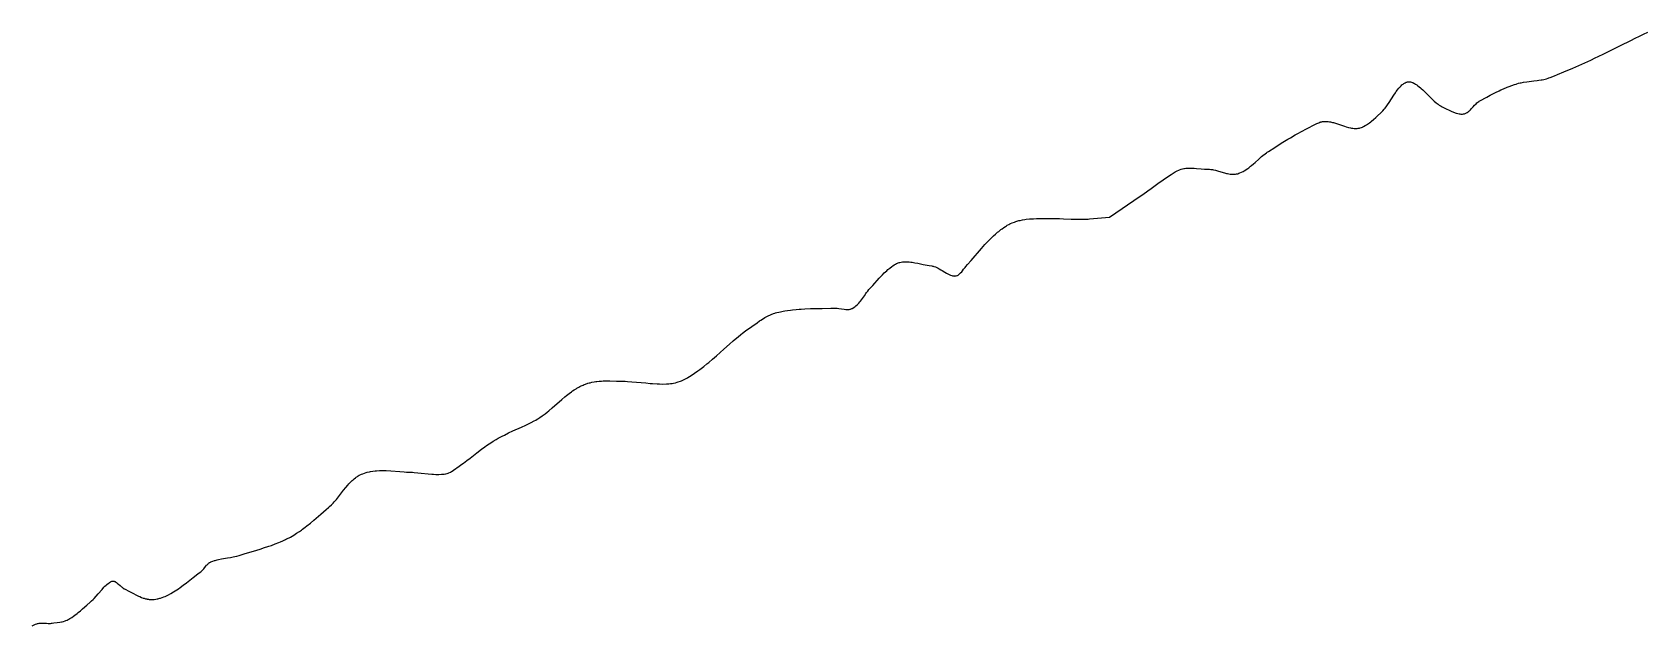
# Model space of a CAD drawing. Header units: millimetres. Extents: x 642261 to 742091, y 6812581 to 6930561.
# Drawn here: x 709766 to 710845, y 6832890 to 6833286 of the extents above; entities that cross this region are included whole.
import ezdxf

# ---------------------------------------------------------------- set-up
doc = ezdxf.new("R2010")
doc.units = ezdxf.units.MM
doc.layers.add('LimiteRegional', color=10, linetype='Continuous')

msp = doc.modelspace()

# ---------------------------------------------------------------- linework, layer by layer
at = {"layer": 'LimiteRegional', "color": 7, "linetype": 'Continuous'}
msp.add_lwpolyline([(709765.8341, 6832889.885), (709768.1771, 6832890.918), (709768.9621, 6832891.1991), (709769.4941, 6832891.3401), (709769.8511, 6832891.416), (709770.5731, 6832891.527), (709771.1211, 6832891.5791), (709772.2271, 6832891.6181), (709773.3451, 6832891.595), (709775.5971, 6832891.469), (709776.7231, 6832891.422), (709777.2831, 6832891.4152), (709778.1191, 6832891.434), (709778.9481, 6832891.5), (709779.3601, 6832891.5541), (709780.4802, 6832891.711), (709782.7281, 6832892.0011), (709784.4081, 6832892.25), (709785.5211, 6832892.457), (709786.0731, 6832892.5781), (709786.8961, 6832892.785), (709787.9811, 6832893.1181), (709788.5171, 6832893.313), (709789.3131, 6832893.6471), (709790.0971, 6832894.033), (709790.4851, 6832894.2491), (709791.1371, 6832894.6341), (709792.4061, 6832895.433), (709793.6331, 6832896.2671), (709794.4301, 6832896.84), (709795.9791, 6832898.0221), (709796.7341, 6832898.628), (709798.2111, 6832899.865), (709799.6561, 6832901.127), (709802.4881, 6832903.683), (709804.6071, 6832905.5921), (709805.6781, 6832906.5311), (709806.7071, 6832907.4761), (709807.3831, 6832908.151), (709808.716, 6832909.582), (709810.0311, 6832911.082), (709812.6411, 6832914.107), (709813.9541, 6832915.5391), (709814.6171, 6832916.2151), (709815.5081, 6832917.061), (709815.9591, 6832917.456), (709816.6401, 6832918.011), (709817.3301, 6832918.513), (709817.6791, 6832918.743), (709818.3841, 6832919.1571), (709818.7411, 6832919.339), (709819.2821, 6832919.5801), (709819.4721, 6832919.6471), (709819.8561, 6832919.7191), (709820.2451, 6832919.718), (709820.5061, 6832919.6781), (709820.6811, 6832919.636), (709821.0331, 6832919.5171), (709821.4341, 6832919.331), (709821.7031, 6832919.179), (709822.2461, 6832918.82), (709823.0711, 6832918.1681), (709823.6291, 6832917.681), (709824.7591, 6832916.651), (709825.6191, 6832915.89), (709826.0521, 6832915.5321), (709826.7061, 6832915.041), (709827.3641, 6832914.625), (709827.6941, 6832914.452), (709828.5251, 6832914.043), (709830.1991, 6832913.1799), (709833.5821, 6832911.382), (709835.2851, 6832910.505), (709836.9911, 6832909.6821), (709837.8431, 6832909.301), (709839.1211, 6832908.7761), (709840.2551, 6832908.365), (709840.8201, 6832908.1831), (709841.6671, 6832907.941), (709842.5112, 6832907.7401), (709842.9321, 6832907.657), (709843.7711, 6832907.5251), (709844.1891, 6832907.478), (709844.8151, 6832907.431), (709845.2441, 6832907.4151), (709846.1011, 6832907.414), (709846.9561, 6832907.453), (709847.5261, 6832907.5), (709848.6621, 6832907.6451), (709849.5121, 6832907.796), (709850.0771, 6832907.916), (709851.2071, 6832908.2001), (709851.7701, 6832908.3639), (709852.8951, 6832908.7341), (709854.0171, 6832909.156), (709854.7631, 6832909.465), (709856.2531, 6832910.1451), (709857.0881, 6832910.562), (709858.7551, 6832911.463), (709860.4171, 6832912.446), (709861.5211, 6832913.141), (709863.7231, 6832914.6141), (709864.8201, 6832915.385), (709867.0091, 6832916.9821), (709869.1892, 6832918.631), (709873.5271, 6832921.9841), (709876.7621, 6832924.45), (709878.3741, 6832925.638), (709878.9731, 6832926.1131), (709879.3471, 6832926.454), (709880.0471, 6832927.178), (709880.6981, 6832927.942), (709881.9321, 6832929.502), (709882.5551, 6832930.254), (709882.8771, 6832930.6131), (709883.5541, 6832931.2842), (709883.9141, 6832931.591), (709884.4881, 6832932.008), (709885.1101, 6832932.363), (709885.4411, 6832932.515), (709886.8321, 6832933.053), (709887.7721, 6832933.3681), (709888.4031, 6832933.5601), (709889.6761, 6832933.9071), (709890.6391, 6832934.139), (709892.5821, 6832934.543), (709893.8851, 6832934.7811), (709896.5041, 6832935.2181), (709898.4671, 6832935.543), (709900.4221, 6832935.8991), (709901.3941, 6832936.096), (709902.8421, 6832936.427), (709904.2741, 6832936.811), (709904.9841, 6832937.025), (709908.4821, 6832938.104), (709915.5041, 6832940.1941), (709919.0101, 6832941.259), (709920.7571, 6832941.8081), (709924.2371, 6832942.9541), (709925.9681, 6832943.559), (709928.5471, 6832944.515), (709930.8221, 6832945.4211), (709931.9521, 6832945.8959), (709933.6382, 6832946.6409), (709935.3101, 6832947.4251), (709936.1411, 6832947.8341), (709937.7921, 6832948.685), (709938.6121, 6832949.128), (709939.8341, 6832949.8172), (709940.8421, 6832950.411), (709942.8171, 6832951.6461), (709944.7421, 6832952.9339), (709946.0001, 6832953.821), (709946.8281, 6832954.423), (709948.4631, 6832955.6511), (709949.6721, 6832956.59), (709952.0511, 6832958.51), (709954.3911, 6832960.4711), (709959.0081, 6832964.4561), (709962.4681, 6832967.442), (709964.2131, 6832968.9151), (709964.8321, 6832969.4481), (709966.0311, 6832970.566), (709967.1841, 6832971.745), (709967.9301, 6832972.561), (709969.3781, 6832974.2481), (709970.0861, 6832975.1141), (709971.4771, 6832976.8761), (709974.2321, 6832980.436), (709975.6311, 6832982.186), (709977.0691, 6832983.885), (709977.8071, 6832984.7071), (709978.9471, 6832985.9001), (709979.9971, 6832986.9101), (709980.5371, 6832987.3959), (709981.3671, 6832988.097), (709982.2241, 6832988.7631), (709982.6631, 6832989.081), (709983.5641, 6832989.689), (709984.0261, 6832989.977), (709984.7351, 6832990.388), (709985.7111, 6832990.896), (709986.2131, 6832991.131), (709986.9841, 6832991.461), (709988.1831, 6832991.898), (709989.3041, 6832992.2431), (709990.0511, 6832992.4472), (709991.5471, 6832992.796), (709992.2961, 6832992.943), (709993.7931, 6832993.1861), (709995.2921, 6832993.364), (709996.2911, 6832993.4512), (709998.2901, 6832993.5541), (709999.7901, 6832993.578), (710000.7911, 6832993.571), (710002.7921, 6832993.511), (710005.7951, 6832993.334), (710011.8001, 6832992.837), (710014.8021, 6832992.614), (710016.3021, 6832992.53), (710018.5511, 6832992.455), (710020.3121, 6832992.392), (710021.4871, 6832992.319), (710023.8371, 6832992.1141), (710026.1861, 6832991.861), (710030.8851, 6832991.3341), (710033.2331, 6832991.126), (710034.4071, 6832991.0499), (710035.9721, 6832990.987), (710036.7551, 6832990.974), (710037.9281, 6832990.983), (710039.6881, 6832991.065), (710040.8611, 6832991.171), (710041.4471, 6832991.2421), (710042.3261, 6832991.3711), (710042.7171, 6832991.443), (710043.4821, 6832991.635), (710044.2251, 6832991.8852), (710044.7091, 6832992.08), (710045.6561, 6832992.5321), (710046.3481, 6832992.916), (710046.8021, 6832993.1911), (710047.6971, 6832993.775), (710051.6291, 6832996.5979), (710053.3411, 6832997.7921), (710054.4681, 6832998.6031), (710056.6971, 6833000.254), (710058.8991, 6833001.9331), (710063.2661, 6833005.317), (710066.5521, 6833007.824), (710068.7671, 6833009.455), (710069.8872, 6833010.2531), (710071.5851, 6833011.424), (710073.3081, 6833012.5581), (710074.1811, 6833013.109), (710076.2031, 6833014.323), (710077.5721, 6833015.0991), (710078.4931, 6833015.603), (710080.3521, 6833016.582), (710081.7591, 6833017.295), (710084.6021, 6833018.676), (710087.4691, 6833020.0141), (710093.2241, 6833022.641), (710096.0842, 6833023.971), (710097.5041, 6833024.649), (710099.6171, 6833025.6891), (710101.7031, 6833026.7651), (710102.7351, 6833027.3191), (710103.6451, 6833027.8311), (710104.2431, 6833028.1851), (710105.423, 6833028.9231), (710107.1541, 6833030.0952), (710108.2841, 6833030.9151), (710109.0281, 6833031.478), (710110.4981, 6833032.636), (710111.5861, 6833033.529), (710113.7341, 6833035.363), (710120.1141, 6833041.015), (710122.2751, 6833042.8581), (710123.3711, 6833043.756), (710125.0411, 6833045.066), (710126.5571, 6833046.1841), (710127.3281, 6833046.724), (710128.5012, 6833047.508), (710129.6981, 6833048.256), (710130.305, 6833048.616), (710131.5401, 6833049.306), (710132.1681, 6833049.6351), (710133.1241, 6833050.107), (710134.425, 6833050.6941), (710135.0881, 6833050.9691), (710136.0991, 6833051.357), (710137.6531, 6833051.8801), (710138.4871, 6833052.124), (710139.0441, 6833052.273), (710140.1561, 6833052.5391), (710141.8261, 6833052.863), (710142.9381, 6833053.0341), (710143.6801, 6833053.129), (710145.165, 6833053.2801), (710146.8341, 6833053.3922), (710147.9471, 6833053.437), (710150.1741, 6833053.4721), (710152.4011, 6833053.451), (710156.854, 6833053.3321), (710160.1941, 6833053.268), (710162.4961, 6833053.219), (710164.0301, 6833053.1511), (710167.0991, 6833052.9521), (710170.1681, 6833052.6881), (710176.3061, 6833052.0871), (710179.3751, 6833051.8071), (710180.9091, 6833051.6841), (710183.9781, 6833051.4921), (710185.5131, 6833051.43), (710187.8141, 6833051.3891), (710190.1161, 6833051.422), (710191.2671, 6833051.47), (710191.8301, 6833051.506), (710192.9511, 6833051.6179), (710194.0631, 6833051.7811), (710194.8011, 6833051.918), (710196.2641, 6833052.257), (710197.3511, 6833052.5651), (710198.0711, 6833052.795), (710199.4971, 6833053.3111), (710200.2041, 6833053.596), (710201.6041, 6833054.2191), (710202.9851, 6833054.906), (710203.8951, 6833055.3981), (710204.4971, 6833055.74), (710205.6891, 6833056.457), (710206.8001, 6833057.16), (710208.9751, 6833058.604), (710211.0941, 6833060.0941), (710212.4781, 6833061.11), (710213.3891, 6833061.796), (710215.1851, 6833063.189), (710217.168, 6833064.785), (710218.4721, 6833065.863), (710221.0401, 6833068.048), (710223.5701, 6833070.261), (710228.5681, 6833074.7231), (710232.3151, 6833078.056), (710234.8401, 6833080.2491), (710236.1151, 6833081.333), (710238.0481, 6833082.938), (710240.0121, 6833084.515), (710241.0071, 6833085.291), (710243.0261, 6833086.8151), (710244.053, 6833087.561), (710245.6151, 6833088.6611), (710247.3391, 6833089.8711), (710250.7731, 6833092.3191), (710252.5041, 6833093.5171), (710253.3771, 6833094.1011), (710255.1461, 6833095.225), (710256.0432, 6833095.7591), (710257.4111, 6833096.5201), (710258.6511, 6833097.1491), (710259.2801, 6833097.4451), (710260.2371, 6833097.863), (710261.7041, 6833098.427), (710262.7051, 6833098.7581), (710263.2131, 6833098.909), (710263.9841, 6833099.116), (710265.4241, 6833099.4611), (710266.3841, 6833099.6731), (710268.3051, 6833100.057), (710269.2661, 6833100.23), (710271.1891, 6833100.539), (710273.1131, 6833100.8041), (710274.3961, 6833100.958), (710276.9631, 6833101.2161), (710278.8901, 6833101.371), (710280.1751, 6833101.457), (710282.7451, 6833101.597), (710286.6011, 6833101.7391), (710289.1731, 6833101.802), (710294.3171, 6833101.8961), (710300.1041, 6833102.0269), (710302.9971, 6833102.134), (710303.8501, 6833102.1331), (710304.4211, 6833102.0941), (710305.5651, 6833101.948), (710309.0051, 6833101.3191), (710310.1481, 6833101.179), (710310.7191, 6833101.144), (710311.4771, 6833101.145), (710311.8561, 6833101.169), (710312.4221, 6833101.2391), (710312.9861, 6833101.355), (710313.2681, 6833101.4312), (710313.8291, 6833101.6231), (710314.1091, 6833101.741), (710314.5281, 6833101.945), (710314.9411, 6833102.173), (710315.7281, 6833102.657), (710316.4661, 6833103.1781), (710316.9331, 6833103.5431), (710317.812, 6833104.3131), (710318.4291, 6833104.921), (710318.8221, 6833105.34), (710319.5711, 6833106.205), (710319.9291, 6833106.649), (710320.6191, 6833107.5571), (710321.2831, 6833108.4831), (710322.5691, 6833110.364), (710323.5391, 6833111.7702), (710324.0371, 6833112.4621), (710324.8131, 6833113.479), (710325.6361, 6833114.461), (710326.0701, 6833114.935), (710328.2601, 6833117.314), (710332.5542, 6833122.095), (710334.0171, 6833123.664), (710334.7621, 6833124.4401), (710335.9041, 6833125.588), (710337.4811, 6833127.087), (710338.2961, 6833127.82), (710339.5591, 6833128.8961), (710340.8751, 6833129.94), (710341.5551, 6833130.4501), (710342.3881, 6833131.013), (710342.9561, 6833131.344), (710343.3401, 6833131.547), (710344.1191, 6833131.909), (710344.7141, 6833132.144), (710345.1151, 6833132.2841), (710345.9281, 6833132.525), (710346.3391, 6833132.6281), (710347.1721, 6833132.798), (710348.0151, 6833132.9231), (710348.5841, 6833132.984), (710349.7341, 6833133.053), (710351.0451, 6833133.0551), (710351.9291, 6833133.0171), (710352.5221, 6833132.9749), (710353.7151, 6833132.857), (710354.6141, 6833132.7411), (710356.4221, 6833132.453), (710358.2351, 6833132.1081), (710361.8451, 6833131.339), (710364.5071, 6833130.7841), (710365.8151, 6833130.54), (710367.7371, 6833130.245), (710368.1951, 6833130.172), (710368.5011, 6833130.108), (710369.1171, 6833129.945), (710370.0471, 6833129.622), (710370.6701, 6833129.361), (710371.0871, 6833129.17), (710371.9221, 6833128.751), (710372.5491, 6833128.41), (710373.8041, 6833127.6791), (710374.6401, 6833127.1711), (710376.3011, 6833126.1491), (710377.5351, 6833125.42), (710378.7521, 6833124.7641), (710379.3531, 6833124.474), (710380.2451, 6833124.099), (710381.0251, 6833123.8381), (710381.4111, 6833123.736), (710381.9831, 6833123.623), (710382.5471, 6833123.562), (710382.8261, 6833123.552), (710383.3771, 6833123.577), (710383.6491, 6833123.612), (710384.0521, 6833123.696), (710384.5811, 6833123.8681), (710384.8421, 6833123.982), (710385.2281, 6833124.187), (710385.6071, 6833124.436), (710385.7951, 6833124.5781), (710386.2031, 6833124.919), (710386.4631, 6833125.1581), (710386.9581, 6833125.656), (710387.6521, 6833126.4471), (710388.0931, 6833126.993), (710388.9481, 6833128.106), (710389.9281, 6833129.339), (710390.4471, 6833129.926), (710391.6531, 6833131.2431), (710393.9991, 6833133.9001), (710400.8521, 6833141.9249), (710403.2001, 6833144.568), (710404.4071, 6833145.8751), (710406.2721, 6833147.812), (710407.9971, 6833149.506), (710408.8861, 6833150.342), (710410.2581, 6833151.579), (710411.6801, 6833152.7959), (710412.4111, 6833153.3962), (710413.9151, 6833154.5791), (710414.6911, 6833155.16), (710415.8831, 6833156.021), (710416.9551, 6833156.7401), (710417.6771, 6833157.1861), (710418.1611, 6833157.468), (710419.1371, 6833158), (710419.8742, 6833158.37), (710420.3691, 6833158.603), (710421.3641, 6833159.0391), (710422.8711, 6833159.6201), (710423.8851, 6833159.962), (710424.5651, 6833160.1701), (710425.9341, 6833160.5431), (710426.7081, 6833160.729), (710428.2661, 6833161.051), (710429.8341, 6833161.312), (710430.8861, 6833161.4571), (710432.9981, 6833161.682), (710434.5901, 6833161.802), (710435.6541, 6833161.862), (710437.7871, 6833161.9451), (710439.9221, 6833161.988), (710444.1871, 6833162.016), (710447.3651, 6833162.0471), (710449.283, 6833162.058), (710450.5611, 6833162.0441), (710453.1201, 6833161.9751), (710455.6801, 6833161.869), (710460.7981, 6833161.62), (710464.6351, 6833161.479), (710467.1911, 6833161.442), (710468.4691, 6833161.448), (710470.3831, 6833161.4951), (710472.2961, 6833161.5941), (710473.2521, 6833161.666), (710486.4911, 6833162.7691), (710507.0051, 6833176.825), (710508.7431, 6833178.0291), (710512.1621, 6833180.4581), (710514.4161, 6833182.087), (710518.925, 6833185.355), (710522.3601, 6833187.8), (710525.8911, 6833190.225), (710527.7061, 6833191.426), (710530.5071, 6833193.21), (710531.2582, 6833193.6461), (710531.7651, 6833193.908), (710532.7951, 6833194.3671), (710533.3171, 6833194.565), (710534.3731, 6833194.9042), (710535.4461, 6833195.171), (710536.1691, 6833195.3121), (710536.6551, 6833195.391), (710537.6331, 6833195.5151), (710538.7441, 6833195.6041), (710539.4901, 6833195.6381), (710540.9921, 6833195.6521), (710541.7481, 6833195.635), (710543.2641, 6833195.566), (710544.7861, 6833195.4599), (710547.8271, 6833195.1991), (710550.0901, 6833195.0211), (710551.2111, 6833194.9561), (710552.8751, 6833194.9061), (710553.3761, 6833194.892), (710554.3781, 6833194.814), (710555.3811, 6833194.676), (710556.0491, 6833194.5549), (710557.3871, 6833194.2551), (710558.0561, 6833194.0821), (710559.3941, 6833193.703), (710563.4041, 6833192.4961), (710564.7381, 6833192.142), (710565.4041, 6833191.987), (710566.4011, 6833191.787), (710567.2871, 6833191.6509), (710567.7291, 6833191.599), (710568.3921, 6833191.5441), (710569.3841, 6833191.519), (710570.3741, 6833191.57), (710570.8691, 6833191.6271), (710571.5271, 6833191.7391), (710571.8551, 6833191.8101), (710572.3471, 6833191.938), (710573.0851, 6833192.1791), (710573.6701, 6833192.404), (710574.8091, 6833192.9), (710575.9071, 6833193.4521), (710576.6191, 6833193.848), (710577.0851, 6833194.1231), (710577.9991, 6833194.7001), (710578.9991, 6833195.3871), (710579.6521, 6833195.8651), (710580.9291, 6833196.86), (710581.5541, 6833197.3741), (710582.7871, 6833198.43), (710584.0011, 6833199.511), (710586.4101, 6833201.698), (710588.2341, 6833203.313), (710589.1631, 6833204.0971), (710590.5871, 6833205.231), (710591.5621, 6833205.9501), (710592.0591, 6833206.2971), (710592.817, 6833206.799), (710597.1301, 6833209.5391), (710599.2981, 6833210.8961), (710602.5661, 6833212.91), (710605.8531, 6833214.893), (710607.5051, 6833215.87), (710610.8231, 6833217.7931), (710612.4911, 6833218.7381), (710615.0031, 6833220.1299), (710618.3721, 6833221.938), (710620.0661, 6833222.819), (710622.6181, 6833224.11), (710625.1851, 6833225.362), (710626.4741, 6833225.9721), (710627.1371, 6833226.253), (710627.5851, 6833226.409), (710627.8861, 6833226.5011), (710628.4931, 6833226.6541), (710628.9521, 6833226.743), (710629.8831, 6833226.8601), (710630.8281, 6833226.902), (710631.4651, 6833226.89), (710631.8921, 6833226.866), (710632.7531, 6833226.782), (710633.7322, 6833226.636), (710634.3901, 6833226.5101), (710635.7161, 6833226.202), (710636.3831, 6833226.0231), (710637.7251, 6833225.625), (710639.0751, 6833225.1891), (710641.7861, 6833224.263), (710643.8181, 6833223.585), (710644.8301, 6833223.271), (710646.3401, 6833222.849), (710647.6721, 6833222.54), (710648.3321, 6833222.415), (710649.3171, 6833222.268), (710650.2911, 6833222.1771), (710650.7741, 6833222.1551), (710651.7321, 6833222.161), (710652.2071, 6833222.19), (710652.9121, 6833222.271), (710653.8411, 6833222.4501), (710654.2991, 6833222.5721), (710654.9791, 6833222.7981), (710655.6501, 6833223.079), (710655.9821, 6833223.2401), (710656.4891, 6833223.506), (710657.4861, 6833224.0661), (710658.4611, 6833224.662), (710659.0991, 6833225.077), (710660.3481, 6833225.946), (710661.2631, 6833226.6281), (710661.8631, 6833227.0951), (710663.0411, 6833228.053), (710664.7591, 6833229.535), (710665.8751, 6833230.542), (710668.0521, 6833232.561), (710668.5141, 6833233.0081), (710669.4151, 6833233.9631), (710670.2891, 6833234.9911), (710670.8581, 6833235.7111), (710671.9681, 6833237.218), (710672.5121, 6833237.999), (710673.5791, 6833239.6), (710676.7011, 6833244.469), (710677.7421, 6833246.026), (710678.2671, 6833246.7771), (710679.0631, 6833247.8602), (710679.7821, 6833248.7711), (710680.1461, 6833249.2051), (710680.6991, 6833249.828), (710681.5461, 6833250.69), (710682.1231, 6833251.2131), (710682.4161, 6833251.457), (710682.8611, 6833251.801), (710683.4651, 6833252.2151), (710683.7721, 6833252.403), (710684.2401, 6833252.6581), (710684.9571, 6833252.9791), (710685.5111, 6833253.161), (710685.8821, 6833253.245), (710686.1311, 6833253.2851), (710686.6311, 6833253.3291), (710687.0071, 6833253.3301), (710687.2591, 6833253.317), (710687.7661, 6833253.2561), (710688.5311, 6833253.0851), (710689.0451, 6833252.9201), (710689.3891, 6833252.789), (710690.0811, 6833252.477), (710690.4731, 6833252.2741), (710691.2601, 6833251.8141), (710692.0541, 6833251.287), (710692.5861, 6833250.9011), (710693.6591, 6833250.0539), (710694.4691, 6833249.3631), (710695.0131, 6833248.8781), (710696.1071, 6833247.8612), (710697.2111, 6833246.794), (710699.4431, 6833244.569), (710701.1391, 6833242.8831), (710702.8521, 6833241.24), (710703.7141, 6833240.4521), (710705.0151, 6833239.327), (710706.3241, 6833238.294), (710706.9811, 6833237.8181), (710707.8601, 6833237.2321), (710708.3011, 6833236.962), (710708.9631, 6833236.587), (710709.9601, 6833236.1), (710711.2841, 6833235.494), (710714.0721, 6833234.1739), (710715.5091, 6833233.5281), (710716.2321, 6833233.223), (710717.6801, 6833232.67), (710718.4011, 6833232.4301), (710719.4741, 6833232.13), (710720.4161, 6833231.931), (710720.8811, 6833231.86), (710721.5701, 6833231.791), (710722.2471, 6833231.7711), (710722.5801, 6833231.781), (710723.237, 6833231.843), (710723.5591, 6833231.896), (710724.0341, 6833232.0051), (710724.3171, 6833232.09), (710724.8701, 6833232.3071), (710725.4051, 6833232.58), (710725.7541, 6833232.7909), (710726.4331, 6833233.274), (710726.9291, 6833233.683), (710727.2551, 6833233.9751), (710727.8961, 6833234.5971), (710728.5281, 6833235.2591), (710729.7841, 6833236.6491), (710730.7371, 6833237.6971), (710731.7161, 6833238.6971), (710732.2211, 6833239.166), (710733.0021, 6833239.8131), (710733.5431, 6833240.199), (710733.8191, 6833240.377), (710734.2431, 6833240.621), (710738.8441, 6833243.0931), (710741.1711, 6833244.3241), (710744.6981, 6833246.131), (710747.0781, 6833247.2921), (710748.2771, 6833247.855), (710750.0881, 6833248.6741), (710752.5261, 6833249.71), (710753.7561, 6833250.2011), (710755.6141, 6833250.8981), (710757.4911, 6833251.546), (710758.4361, 6833251.8492), (710758.9861, 6833252.015), (710760.0941, 6833252.3151), (710761.2111, 6833252.578), (710761.9601, 6833252.734), (710763.4671, 6833253.0081), (710765.7451, 6833253.344), (710770.3261, 6833253.8891), (710772.609, 6833254.1751), (710773.7441, 6833254.338), (710775.2481, 6833254.5879), (710775.9961, 6833254.73), (710777.1101, 6833254.9669), (710778.7631, 6833255.3901), (710779.8521, 6833255.723), (710780.3911, 6833255.9071), (710781.1941, 6833256.205), (710784.2481, 6833257.42), (710786.2781, 6833258.2461), (710790.3241, 6833259.9321), (710796.3641, 6833262.5321), (710800.3751, 6833264.2991), (710808.3751, 6833267.88), (710811.3471, 6833269.2411), (710813.3141, 6833270.167), (710817.2231, 6833272.056), (710821.1071, 6833273.9821), (710828.8571, 6833277.8862), (710834.7041, 6833280.804), (710838.6431, 6833282.718), (710840.6301, 6833283.6601), (710843.6361, 6833285.049), (710846.6791, 6833286.406)], dxfattribs=at)

doc.saveas('drawing.dxf')
